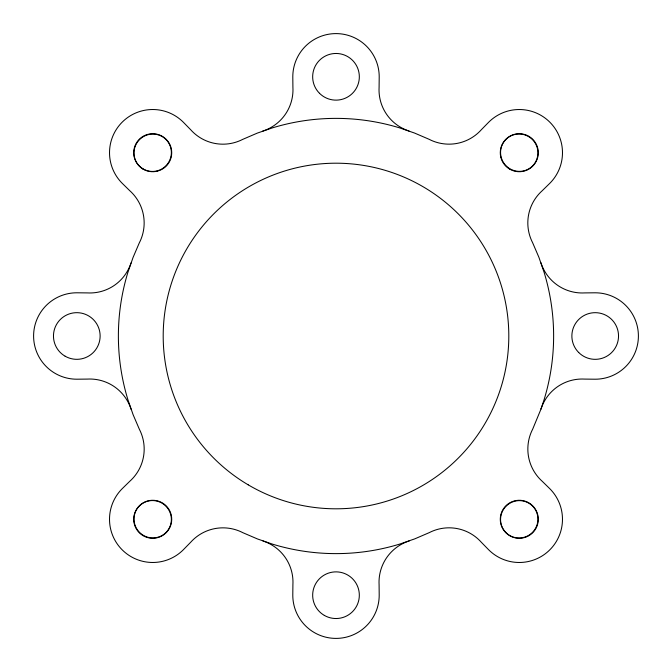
<?xml version="1.0" encoding="UTF-8"?>
<svg xmlns="http://www.w3.org/2000/svg" width="672" height="672" viewBox="0 0 672 672"><rect width="100%" height="100%" fill="white"/><g stroke="black" fill="none" stroke-linecap="round" stroke-linejoin="round"><path stroke-width="1.01" d="M541.01 409.021L532.72 429.072A43.361 43.361 0 0 0 542.338 481.396L549.83 488.737A43.201 43.201 0 0 1 549.822 549.83A43.201 43.201 0 0 1 488.729 549.839L481.27 542.212A43.193 43.193 0 0 0 429.332 532.602L414.725 538.885L399.529 544.144A217.619 217.619 0 0 1 272.689 544.202L257.485 538.961L242.928 532.72A43.361 43.361 0 0 0 190.604 542.338L183.263 549.83A43.201 43.201 0 0 1 122.17 549.822A43.201 43.201 0 0 1 122.161 488.729L129.788 481.27A43.193 43.193 0 0 0 139.398 429.332L133.123 414.725L127.856 399.521A217.619 217.619 0 0 1 127.798 272.681L133.048 257.485L139.28 242.928A43.361 43.361 0 0 0 129.662 190.604L122.17 183.263A43.201 43.201 0 0 1 122.178 122.17A43.201 43.201 0 0 1 183.271 122.161L190.73 129.788A43.193 43.193 0 0 0 242.668 139.398L257.284 133.115L272.479 127.856A217.619 217.619 0 0 1 399.319 127.789L414.523 133.039L429.072 139.28A43.361 43.361 0 0 0 481.396 129.662L488.737 122.17A43.201 43.201 0 0 1 549.83 122.178A43.201 43.201 0 0 1 549.839 183.271L542.212 190.73A43.193 43.193 0 0 0 532.602 242.668L538.894 257.275L544.152 272.479A217.619 217.619 0 0 1 544.211 399.311L541.01 409.021A43.193 43.193 0 0 1 584.531 379.092L595.199 379.21A43.201 43.201 0 0 0 638.4 336.008A43.201 43.201 0 0 0 595.199 292.799L584.716 292.908A43.361 43.361 0 0 1 540.918 262.71M262.71 131.082A43.361 43.361 0 0 0 292.908 87.284L292.799 76.801A43.201 43.201 0 0 1 336.008 33.6A43.201 43.201 0 0 1 379.21 76.801L379.092 87.469A43.193 43.193 0 0 0 409.021 130.99M131.082 409.29A43.361 43.361 0 0 0 87.284 379.092L76.801 379.201A43.201 43.201 0 0 1 33.6 335.992A43.201 43.201 0 0 1 76.801 292.79L87.469 292.908A43.193 43.193 0 0 0 130.99 262.979M409.29 540.918A43.361 43.361 0 0 0 379.092 584.716L379.201 595.199A43.201 43.201 0 0 1 335.992 638.4A43.201 43.201 0 0 1 292.79 595.199L292.908 584.531A43.193 43.193 0 0 0 262.979 541.01M319.502 93.299A23.327 23.327 0 0 0 358.537 82.841A23.327 23.327 0 0 0 329.96 54.264A23.327 23.327 0 0 0 319.502 93.299M65.134 356.202A23.327 23.327 0 0 0 100.128 336A23.327 23.327 0 0 0 65.134 315.798A23.327 23.327 0 0 0 65.134 356.202M324.332 615.401A23.327 23.327 0 0 0 359.327 595.199A23.327 23.327 0 0 0 324.332 574.997A23.327 23.327 0 0 0 324.332 615.401M578.701 352.498A23.327 23.327 0 0 0 617.736 342.04A23.327 23.327 0 0 0 589.159 313.471A23.327 23.327 0 0 0 578.701 352.498M248.228 484.848A172.796 172.796 0 0 0 508.796 337.596A172.796 172.796 0 0 0 250.984 185.564A172.796 172.796 0 0 0 248.228 484.848M142.976 535.601A19.009 19.009 0 0 0 171.721 519.557A19.009 19.009 0 0 0 143.455 502.681A19.009 19.009 0 0 0 142.976 535.601M142.976 169.042A19.009 19.009 0 0 0 171.721 152.998A19.009 19.009 0 0 0 143.455 136.122A19.009 19.009 0 0 0 142.976 169.042M509.544 169.042A19.009 19.009 0 0 0 538.289 152.998A19.009 19.009 0 0 0 510.014 136.122A19.009 19.009 0 0 0 509.544 169.042M509.544 535.601A19.009 19.009 0 0 0 538.289 519.557A19.009 19.009 0 0 0 510.014 502.681A19.009 19.009 0 0 0 509.544 535.601M134.644 523.992A18.791 18.598 45 0 0 165.967 532.535A18.791 18.598 45 0 0 157.424 501.211A18.791 18.598 45 0 0 134.644 523.992M157.424 170.789A18.791 18.598 -45 0 0 165.967 139.465A18.791 18.598 -45 0 0 134.644 148.008A18.791 18.598 -45 0 0 157.424 170.789M501.211 157.424A18.791 18.598 45 0 0 532.535 165.967A18.791 18.598 45 0 0 523.992 134.644A18.791 18.598 45 0 0 501.211 157.424M523.992 537.356A18.791 18.598 -45 0 0 532.535 506.033A18.791 18.598 -45 0 0 501.211 514.576A18.791 18.598 -45 0 0 523.992 537.356"/></g></svg>
